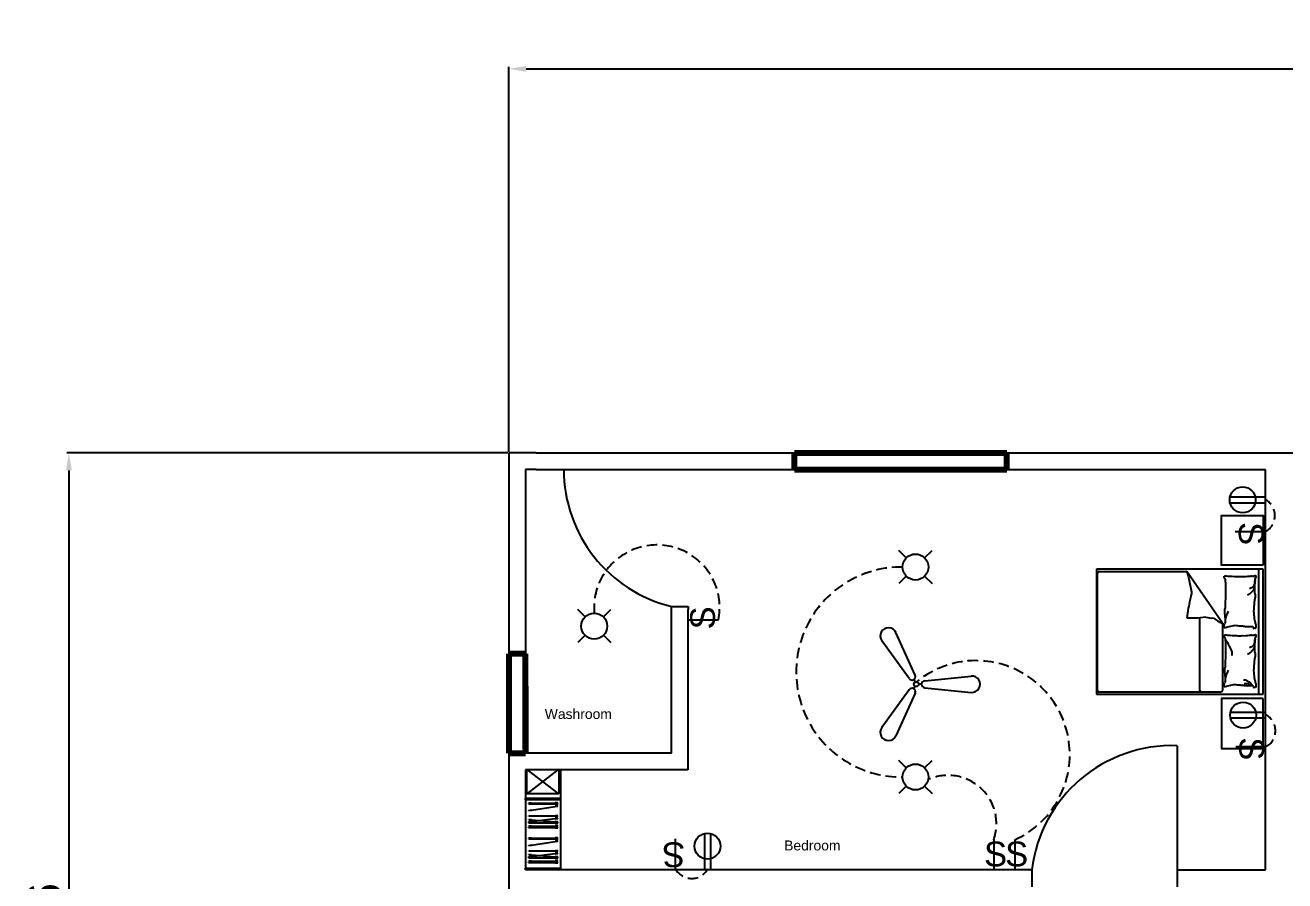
# Model space of a CAD drawing. Header units: feet. Extents: x 15180 to 17114, y 6067 to 8094.
# Drawn here: x 15180 to 15941, y 6469 to 6986 of the extents above; entities that cross this region are included whole.
import ezdxf

# ---------------------------------------------------------------- set-up
doc = ezdxf.new("R2010")
doc.units = ezdxf.units.FT
doc.linetypes.add('HIDDEN', pattern=[9.525, 6.35, -3.175])
for name, color, linetype in [('Dimension', 130, 'Continuous'), ('doors', 211, 'Continuous'), ('Electrical', 50, 'Continuous'), ('Electrical Hidden', 120, 'HIDDEN'), ('freecads.com', 7, 'Continuous'), ('Switches', 90, 'Continuous')]:
    doc.layers.add(name, color=color, linetype=linetype)
doc.layers.add('Windows', color=142, linetype='Continuous', lineweight=80)
doc.styles.add('DIM_FONT', font='SIMPLEX.shx', dxfattribs={"width": 0.8})
doc.styles.get("Standard").update_dxf_attribs({"font": 'arial.ttf'})
doc.dimstyles.new('ISO-25', dxfattribs={"dimtxt": 20.5, "dimasz": 10.5, "dimexe": 1.25, "dimexo": 0.625, "dimtad": 1, "dimtxsty": 'Standard', "dimcen": 2.5, "dimadec": 0, "dimazin": 0, "dimtfac": 1, "dimtmove": 0, "dimatfit": 3, "dimfxl": 1, "dimarcsym": 0})

# ---------------------------------------------------------------- blocks, each defined once
blk = doc.blocks.new('*D3')
at = {"layer": 'Defpoints', "color": 0, "transparency": 16777216}
for p in [(16710.41, 6959.29), (15472.11, 6727.24), (16710.41, 6726.06)]:
    blk.add_point(p, dxfattribs=at)
at = {"layer": 'Dimension', "color": 0, "lineweight": -2, "transparency": 16777216}
for p, q in [((15472.11, 6727.87), (15472.11, 6960.54)), ((15482.61, 6959.29), (16699.91, 6959.29)), ((16710.41, 6726.69), (16710.41, 6960.54))]:
    blk.add_line(p, q, dxfattribs=at)
at = {"layer": 'Dimension', "color": 0, "transparency": 16777216}
for points in [[(15482.61, 6961.04), (15482.61, 6957.54), (15472.11, 6959.29)], [(16699.91, 6961.04), (16699.91, 6957.54), (16710.41, 6959.29)]]:
    blk.add_solid(points, dxfattribs=at)
at = {"layer": 'Dimension', "color": 0, "transparency": 16777216, "insert": (16091.26, 6972.24), "char_height": 20.5, "attachment_point": 5}
blk.add_mtext('1238,3', dxfattribs=at)
blk = doc.blocks.new('*D4')
at = {"layer": 'Defpoints', "color": 0, "transparency": 16777216}
for p in [(15472.11, 6727.24), (15206.46, 6120.08), (15472.11, 6120.08)]:
    blk.add_point(p, dxfattribs=at)
at = {"layer": 'Dimension', "color": 0, "lineweight": -2, "transparency": 16777216}
for p, q in [((15471.49, 6727.24), (15205.21, 6727.24)), ((15206.46, 6716.74), (15206.46, 6130.58)), ((15471.49, 6120.08), (15205.21, 6120.08))]:
    blk.add_line(p, q, dxfattribs=at)
at = {"layer": 'Dimension', "color": 0, "transparency": 16777216}
for points in [[(15204.71, 6716.74), (15208.21, 6716.74), (15206.46, 6727.24)], [(15204.71, 6130.58), (15208.21, 6130.58), (15206.46, 6120.08)]]:
    blk.add_solid(points, dxfattribs=at)
at = {"layer": 'Dimension', "color": 0, "transparency": 16777216, "insert": (15193.52, 6423.66), "char_height": 20.5, "attachment_point": 5, "rotation": 90}
blk.add_mtext('607,16', dxfattribs=at)
blk = doc.blocks.new('*U107')
at = {"layer": 'Electrical'}
blk.add_line((-2.22, -2.22), (2.22, 2.22), dxfattribs=at)
blk = doc.blocks.new('*U108')
at = {"layer": 'Electrical', "color": 0, "linetype": 'ByBlock', "lineweight": -2, "transparency": 16777216}
for p, rotation in [((12970.18, 6151.56), 90.00000000000001), ((12970.18, 6136.04), 180), ((12985.7, 6136.04), 270)]:
    blk.add_blockref('*U107', p, dxfattribs=dict(at, rotation=rotation))
blk.add_blockref('*U107', (12985.7, 6151.56), dxfattribs=at)
blk = doc.blocks.new('*U110')
at = {"layer": 'Electrical'}
blk.add_line((-2.22, -2.22), (2.22, 2.22), dxfattribs=at)
blk = doc.blocks.new('*U111')
at = {"layer": 'Electrical', "color": 0, "linetype": 'ByBlock', "lineweight": -2, "transparency": 16777216}
for p, rotation in [((12970.18, 6151.56), 90.00000000000001), ((12970.18, 6136.04), 180), ((12985.7, 6136.04), 270)]:
    blk.add_blockref('*U110', p, dxfattribs=dict(at, rotation=rotation))
blk.add_blockref('*U110', (12985.7, 6151.56), dxfattribs=at)
blk = doc.blocks.new('*U113')
at = {"layer": 'Electrical'}
blk.add_line((-2.22, -2.22), (2.22, 2.22), dxfattribs=at)
blk = doc.blocks.new('*U114')
at = {"layer": 'Electrical', "color": 0, "linetype": 'ByBlock', "lineweight": -2, "transparency": 16777216}
for p, rotation in [((12970.18, 6151.56), 90.00000000000001), ((12970.18, 6136.04), 180), ((12985.7, 6136.04), 270)]:
    blk.add_blockref('*U113', p, dxfattribs=dict(at, rotation=rotation))
blk.add_blockref('*U113', (12985.7, 6151.56), dxfattribs=at)
blk = doc.blocks.new('*U170')
at = {"layer": 'Electrical', "color": 1}
for p, q in [((-16.81, 0), (-18.58, 0)), ((-14.9, 2.11), (13.13, 4.93)), ((-14.9, -2.11), (13.13, -4.93))]:
    blk.add_line(p, q, dxfattribs=at)
for centre, radius, start, end in [((-14.68, 0), 2.12, 95.73917, 264.26083), ((13.62, 0), 4.95, 264.26083, 95.73917)]:
    blk.add_arc(centre, radius, start, end, dxfattribs=at)
blk = doc.blocks.new('*U171')
at = {"layer": 'Electrical', "color": 0, "linetype": 'ByBlock', "lineweight": -2, "transparency": 16777216}
for p, rotation in [((11046.94, 5535.16), 120), ((11046.94, 5500.53), 239.9999999999999)]:
    blk.add_blockref('*U170', p, dxfattribs=dict(at, rotation=rotation))
blk.add_blockref('*U170', (11076.93, 5517.84), dxfattribs=at)

msp = doc.modelspace()

# ---------------------------------------------------------------- linework, layer by layer
for p, q in [((15472.113, 6727.242), (15472.113, 6120.084)), ((15485.287, 6727.242), (15472.113, 6727.242)), ((15488.46, 6727.242), (15482.113, 6727.242)), ((15488.46, 6727.242), (16357.112, 6727.242)), ((15488.46, 6717.242), (15482.113, 6717.242)), ((15482.113, 6717.242), (15482.113, 6545.876)), ((15488.46, 6717.242), (15498.46, 6717.242)), ((15498.46, 6717.242), (15644.463, 6717.242)), ((15772.675, 6717.242), (15928.95, 6717.242)), ((15928.95, 6475.377), (15928.95, 6717.242)), ((15570.296, 6632.722), (15570.296, 6634.523)), ((15570.296, 6634.523), (15580.296, 6634.523)), ((15570.296, 6545.876), (15570.296, 6632.722)), ((15580.296, 6634.523), (15580.296, 6632.722)), ((15580.296, 6535.876), (15580.296, 6632.722)), ((15570.296, 6545.876), (15482.113, 6545.876)), ((15580.095, 6535.876), (15482.113, 6535.876)), ((15482.113, 6535.876), (15482.113, 6475.376)), ((15521.327, 6535.876), (15511.327, 6535.876)), ((15787.217, 6475.376), (15482.113, 6475.376)), ((15787.217, 6475.376), (15787.824, 6475.376)), ((15787.824, 6475.376), (15787.824, 6465.223)), ((15875.506, 6475.376), (15928.95, 6475.377)), ((15875.506, 6475.376), (15875.507, 6465.073))]:
    msp.add_line(p, q)
at = {"layer": 'doors'}
for p, q in [((15505.239, 6717.242), (15570.296, 6717.242)), ((15875.505, 6550.379), (15875.506, 6475.376))]:
    msp.add_line(p, q, dxfattribs=at)
for centre, radius, start, end in [((15590.355, 6717.242), 85.116, 180, 256.36876), ((15872.429, 6465.223), 85.211, 87.931064, 173.157455)]:
    msp.add_arc(centre, radius, start, end, dxfattribs=at)
at = {"layer": 'Electrical', "color": 3}
for p, q in [((15928.839, 6679.638), (15910.638, 6679.638)), ((15929.089, 6549.632), (15910.888, 6549.632)), ((15572.687, 6475.942), (15572.687, 6494.143))]:
    msp.add_line(p, q, dxfattribs=at)
at = {"layer": 'Electrical', "color": 6}
for p, q in [((15580.448, 6626.505), (15598.649, 6626.505)), ((15764.78, 6493.577), (15764.78, 6475.376)), ((15777.54, 6493.577), (15777.54, 6475.376))]:
    msp.add_line(p, q, dxfattribs=at)
at = {"layer": 'Electrical'}
for centre in [(15717.538, 6658.325), (15523.607, 6622.629), (15717.538, 6531.477)]:
    msp.add_circle(centre, 7.837, dxfattribs=at)
at = {"layer": 'Electrical', "color": 1}
msp.add_circle((15718.055, 6587.559), 1.415, dxfattribs=at)
at = {"layer": 'Electrical Hidden'}
for centre, radius, start, end in [((15923.522, 6689.35), 11.072, 298.700221, 62.13358), ((15561.405, 6633.732), 37.939, 349.018138, 184.938727), ((15708.951, 6594.901), 63.428, 89.321787, 270.678213), ((15754.049, 6545.125), 56.649, 294.498786, 129.289238), ((15923.772, 6559.344), 11.072, 298.700221, 62.13358), ((15737.151, 6503.223), 29.265, 340.752961, 114.050096), ((15582.399, 6481.259), 11.072, 208.700221, 332.13358)]:
    msp.add_arc(centre, radius, start, end, dxfattribs=at)
at = {"layer": 'freecads.com'}
for p, q in [((15927.438, 6656.978), (15826.773, 6656.978)), ((15826.773, 6656.978), (15826.773, 6581.48)), ((15827.386, 6583.786), (15827.386, 6654.541)), ((15828.393, 6655.547), (15881.337, 6655.547)), ((15902.849, 6624.438), (15881.337, 6655.547)), ((15924.802, 6581.48), (15924.802, 6656.978)), ((15927.438, 6581.48), (15927.438, 6656.978)), ((15888.1, 6627.401), (15881.549, 6627.489)), ((15892.902, 6628.088), (15888.1, 6627.401)), ((15889.129, 6583.786), (15889.129, 6627.548)), ((15902.849, 6624.438), (15902.849, 6583.786)), ((15903.866, 6621.598), (15905.377, 6621.976)), ((15905.377, 6621.976), (15909.533, 6623.016)), ((15903.866, 6585.901), (15905.377, 6586.279)), ((15905.377, 6586.279), (15909.533, 6587.318)), ((15826.773, 6581.48), (15927.438, 6581.48)), ((15901.843, 6582.779), (15828.393, 6582.779)), ((15482.113, 6535.876), (15482.113, 6476.434)), ((15501.707, 6535.876), (15482.842, 6521.239)), ((15482.842, 6521.239), (15482.842, 6535.876)), ((15502.208, 6521.239), (15483.343, 6535.876)), ((15502.208, 6535.876), (15502.208, 6521.239)), ((15503.284, 6535.876), (15503.284, 6476.434)), ((15482.113, 6517.717), (15482.113, 6518.776)), ((15482.113, 6518.776), (15503.284, 6518.776)), ((15503.284, 6517.717), (15482.113, 6517.717)), ((15502.208, 6521.239), (15482.842, 6521.239)), ((15503.284, 6518.776), (15503.284, 6517.717)), ((15484.079, 6515.618), (15484.079, 6515.86)), ((15484.079, 6515.86), (15485.722, 6515.86)), ((15485.722, 6515.618), (15484.079, 6515.618)), ((15484.079, 6515.087), (15484.079, 6515.328)), ((15484.079, 6515.328), (15485.722, 6515.328)), ((15485.722, 6515.087), (15484.079, 6515.087)), ((15484.165, 6511.326), (15485.788, 6511.582)), ((15484.202, 6511.087), (15484.165, 6511.326)), ((15485.826, 6511.343), (15484.202, 6511.087)), ((15485.722, 6515.86), (15485.722, 6515.618)), ((15485.722, 6515.739), (15500.084, 6515.739)), ((15485.722, 6515.328), (15485.722, 6515.087)), ((15485.722, 6515.207), (15500.084, 6515.207)), ((15485.788, 6511.582), (15485.826, 6511.343)), ((15485.807, 6511.462), (15499.995, 6513.693)), ((15501.6, 6514.068), (15499.976, 6513.813)), ((15499.976, 6513.813), (15500.013, 6513.574)), ((15500.013, 6513.574), (15501.637, 6513.829)), ((15501.728, 6515.86), (15500.084, 6515.86)), ((15500.084, 6515.86), (15500.084, 6515.618)), ((15500.084, 6515.618), (15501.728, 6515.618)), ((15501.728, 6515.328), (15500.084, 6515.328)), ((15500.084, 6515.328), (15500.084, 6515.087)), ((15500.084, 6515.087), (15501.728, 6515.087)), ((15501.637, 6513.829), (15501.6, 6514.068)), ((15501.728, 6515.618), (15501.728, 6515.86)), ((15501.728, 6515.087), (15501.728, 6515.328)), ((15484.079, 6507.853), (15484.079, 6508.095)), ((15484.079, 6508.095), (15485.722, 6508.095)), ((15485.722, 6507.853), (15484.079, 6507.853)), ((15484.079, 6503.663), (15484.079, 6503.905)), ((15484.079, 6503.905), (15485.722, 6503.905)), ((15485.722, 6503.663), (15484.079, 6503.663)), ((15484.079, 6501.748), (15484.079, 6501.99)), ((15484.079, 6501.99), (15485.722, 6501.99)), ((15484.098, 6505.597), (15484.117, 6505.838)), ((15485.736, 6505.465), (15484.098, 6505.597)), ((15484.117, 6505.838), (15485.756, 6505.706)), ((15484.128, 6504.528), (15485.76, 6504.728)), ((15484.158, 6504.288), (15484.128, 6504.528)), ((15485.789, 6504.488), (15484.158, 6504.288)), ((15485.722, 6508.095), (15485.722, 6507.853)), ((15485.722, 6507.974), (15500.084, 6507.974)), ((15485.722, 6503.905), (15485.722, 6503.663)), ((15485.722, 6503.784), (15500.084, 6503.784)), ((15485.722, 6501.99), (15485.722, 6501.748)), ((15485.722, 6501.869), (15500.084, 6501.869)), ((15485.756, 6505.706), (15485.736, 6505.465)), ((15485.746, 6505.586), (15500.062, 6504.437)), ((15485.76, 6504.728), (15485.789, 6504.488)), ((15485.775, 6504.608), (15500.03, 6506.35)), ((15501.647, 6506.67), (15500.016, 6506.47)), ((15500.016, 6506.47), (15500.045, 6506.23)), ((15500.045, 6506.23), (15501.677, 6506.43)), ((15500.071, 6504.557), (15500.052, 6504.316)), ((15500.052, 6504.316), (15501.691, 6504.185)), ((15501.71, 6504.426), (15500.071, 6504.557)), ((15501.728, 6508.095), (15500.084, 6508.095)), ((15500.084, 6508.095), (15500.084, 6507.853)), ((15500.084, 6507.853), (15501.728, 6507.853)), ((15501.728, 6503.905), (15500.084, 6503.905)), ((15500.084, 6503.905), (15500.084, 6503.663)), ((15500.084, 6503.663), (15501.728, 6503.663)), ((15501.728, 6501.99), (15500.084, 6501.99)), ((15500.084, 6501.99), (15500.084, 6501.748)), ((15501.677, 6506.43), (15501.647, 6506.67)), ((15501.691, 6504.185), (15501.71, 6504.426)), ((15501.728, 6507.853), (15501.728, 6508.095)), ((15501.728, 6503.663), (15501.728, 6503.905)), ((15501.728, 6501.748), (15501.728, 6501.99)), ((15484.019, 6500.792), (15484.019, 6501.034)), ((15484.019, 6501.034), (15485.662, 6501.034)), ((15485.662, 6500.792), (15484.019, 6500.792)), ((15485.722, 6501.748), (15484.079, 6501.748)), ((15484.079, 6494.473), (15484.079, 6494.715)), ((15484.079, 6494.715), (15485.722, 6494.715)), ((15485.722, 6494.473), (15484.079, 6494.473)), ((15485.662, 6501.034), (15485.662, 6500.792)), ((15485.662, 6500.913), (15500.024, 6500.913)), ((15485.722, 6494.715), (15485.722, 6494.473)), ((15485.722, 6494.594), (15500.084, 6494.594)), ((15501.668, 6501.034), (15500.024, 6501.034)), ((15500.024, 6501.034), (15500.024, 6500.792)), ((15500.024, 6500.792), (15501.668, 6500.792)), ((15500.084, 6501.748), (15501.728, 6501.748)), ((15501.728, 6494.715), (15500.084, 6494.715)), ((15500.084, 6494.715), (15500.084, 6494.473)), ((15500.084, 6494.473), (15501.728, 6494.473)), ((15501.668, 6500.792), (15501.668, 6501.034)), ((15501.728, 6494.473), (15501.728, 6494.715)), ((15484.079, 6493.941), (15484.079, 6494.183)), ((15484.079, 6494.183), (15485.722, 6494.183)), ((15485.722, 6493.941), (15484.079, 6493.941)), ((15484.079, 6486.708), (15484.079, 6486.95)), ((15484.079, 6486.95), (15485.722, 6486.95)), ((15485.722, 6486.708), (15484.079, 6486.708)), ((15484.165, 6490.181), (15485.788, 6490.437)), ((15484.202, 6489.942), (15484.165, 6490.181)), ((15485.826, 6490.198), (15484.202, 6489.942)), ((15485.722, 6494.183), (15485.722, 6493.941)), ((15485.722, 6494.062), (15500.084, 6494.062)), ((15485.722, 6486.95), (15485.722, 6486.708)), ((15485.722, 6486.829), (15500.084, 6486.829)), ((15485.788, 6490.437), (15485.826, 6490.198)), ((15485.807, 6490.317), (15499.995, 6492.548)), ((15501.6, 6492.923), (15499.976, 6492.668)), ((15499.976, 6492.668), (15500.013, 6492.429)), ((15500.013, 6492.429), (15501.637, 6492.684)), ((15501.728, 6494.183), (15500.084, 6494.183)), ((15500.084, 6494.183), (15500.084, 6493.941)), ((15500.084, 6493.941), (15501.728, 6493.941)), ((15501.728, 6486.95), (15500.084, 6486.95)), ((15500.084, 6486.95), (15500.084, 6486.708)), ((15500.084, 6486.708), (15501.728, 6486.708)), ((15501.637, 6492.684), (15501.6, 6492.923)), ((15501.728, 6493.941), (15501.728, 6494.183)), ((15501.728, 6486.708), (15501.728, 6486.95)), ((15484.019, 6479.647), (15484.019, 6479.889)), ((15484.019, 6479.889), (15485.662, 6479.889)), ((15485.662, 6479.647), (15484.019, 6479.647)), ((15484.079, 6482.518), (15484.079, 6482.76)), ((15484.079, 6482.76), (15485.722, 6482.76)), ((15485.722, 6482.518), (15484.079, 6482.518)), ((15484.079, 6480.603), (15484.079, 6480.845)), ((15484.079, 6480.845), (15485.722, 6480.845)), ((15485.722, 6480.603), (15484.079, 6480.603)), ((15484.098, 6484.451), (15484.117, 6484.692)), ((15485.736, 6484.32), (15484.098, 6484.451)), ((15484.117, 6484.692), (15485.756, 6484.561)), ((15484.128, 6483.383), (15485.76, 6483.583)), ((15484.158, 6483.143), (15484.128, 6483.383)), ((15485.789, 6483.343), (15484.158, 6483.143)), ((15485.662, 6479.889), (15485.662, 6479.647)), ((15485.662, 6479.768), (15500.024, 6479.768)), ((15485.722, 6482.76), (15485.722, 6482.518)), ((15485.722, 6482.639), (15500.084, 6482.639)), ((15485.722, 6480.845), (15485.722, 6480.603)), ((15485.722, 6480.724), (15500.084, 6480.724)), ((15485.756, 6484.561), (15485.736, 6484.32)), ((15485.746, 6484.44), (15500.062, 6483.292)), ((15485.76, 6483.583), (15485.789, 6483.343)), ((15485.775, 6483.463), (15500.03, 6485.205)), ((15501.647, 6485.525), (15500.016, 6485.325)), ((15500.016, 6485.325), (15500.045, 6485.085)), ((15501.668, 6479.889), (15500.024, 6479.889)), ((15500.024, 6479.889), (15500.024, 6479.647)), ((15500.024, 6479.647), (15501.668, 6479.647)), ((15500.045, 6485.085), (15501.677, 6485.285)), ((15500.071, 6483.412), (15500.052, 6483.171)), ((15500.052, 6483.171), (15501.691, 6483.04)), ((15501.71, 6483.281), (15500.071, 6483.412)), ((15501.728, 6482.76), (15500.084, 6482.76)), ((15500.084, 6482.76), (15500.084, 6482.518)), ((15500.084, 6482.518), (15501.728, 6482.518)), ((15501.728, 6480.845), (15500.084, 6480.845)), ((15500.084, 6480.845), (15500.084, 6480.603)), ((15500.084, 6480.603), (15501.728, 6480.603)), ((15501.677, 6485.285), (15501.647, 6485.525)), ((15501.668, 6479.647), (15501.668, 6479.889)), ((15501.691, 6483.04), (15501.71, 6483.281)), ((15501.728, 6482.518), (15501.728, 6482.76)), ((15501.728, 6480.603), (15501.728, 6480.845)), ((15482.113, 6475.376), (15482.113, 6476.434)), ((15482.113, 6476.434), (15503.284, 6476.434)), ((15503.284, 6475.376), (15482.113, 6475.376)), ((15503.284, 6476.434), (15503.284, 6475.376))]:
    msp.add_line(p, q, dxfattribs=at)
for points in [[(15927.438, 6659.363), (15902.272, 6659.363), (15902.272, 6689.563), (15927.438, 6689.563)], [(15927.438, 6578.963), (15902.272, 6578.963), (15902.272, 6548.764), (15927.438, 6548.764)]]:
    msp.add_lwpolyline(points, close=True, dxfattribs=at)
for centre, radius, start, end in [((15828.393, 6654.541), 1.007, 90, 180), ((15970.155, 6680.907), 92.367, 195.935189, 197.736386), ((15914.428, 6660.17), 33.088, 192.925537, 195.935189), ((16083.615, 6689.165), 204.579, 190.727561, 192.925537), ((15903.8, 6652.875), 0.0665, 286.697766, 7.120394), ((15899.591, 6651.582), 4.403, 7.120394, 16.221151), ((15904.035, 6653.842), 0.973, 260.001642, 286.697766), ((15900.528, 6650.357), 3.862, 16.221151, 27.284117), ((15906.459, 6651.944), 2.28, 192.869038, 207.284117), ((15903.326, 6636.774), 16.166, 80.001642, 86.495142), ((15911.761, 6651.356), 7.343, 183.573973, 192.869038), ((15963.19, 6650.014), 58.588, 180.286545, 183.573973), ((16192.501, 6641.487), 287.826, 179.029622, 180.286545), ((15869.557, 5967.359), 686.31, 86.495142, 86.945042), ((15909.555, 6583.699), 68.715, 86.945042, 88.366911), ((15915.224, 6618.213), 34.162, 88.366911, 93.368749), ((15922.34, 6606.818), 45.956, 93.368749, 97.680897), ((15921.734, 6642.934), 9.983, 97.680897, 102.109458), ((15918.648, 6665.086), 12.383, 278.133483, 282.109458), ((15924.665, 6642.898), 4.993, 126.176645, 143.913639), ((15921.848, 6654.514), 1.65, 248.579016, 278.133483), ((15926.519, 6645.558), 4.993, 143.913639, 164.064758), ((15922.376, 6652.153), 0.785, 68.579016, 111.990399), ((15847.21, 6647.637), 75.21, 358.092113, 0.575741), ((15881.278, 6652.18), 41.312, 354.740812, 358.092113), ((15927.464, 6648.866), 4.993, 164.064758, 184.215878), ((15920.233, 6652.188), 2.714, 329.348745, 354.740812), ((15922.873, 6652.928), 0.215, 111.990399, 191.893057), ((15922.831, 6653.238), 0.117, 250.436033, 11.893057), ((15924.385, 6652.048), 1.453, 149.348745, 184.30254), ((15923.105, 6653.325), 0.172, 201.788302, 250.436033), ((15924.308, 6653.258), 1.264, 184.30254, 201.788302), ((15760.069, 6667.173), 126.625, 346.809597, 348.325863), ((15893.759, 6640.236), 9.772, 166.809597, 172.269618), ((15887.119, 6643.011), 2.926, 172.269618, 190.727561), ((16073.73, 6632.343), 169.227, 177.39037, 179.029622), ((15922.719, 6632.388), 10.076, 113.002769, 118.316764), ((15920.345, 6639.734), 2.482, 118.316764, 129.034936), ((15927.347, 6634.073), 11.335, 129.034936, 136.188492), ((15922.209, 6641.103), 4.993, 108.439652, 126.176645), ((15935.659, 6630.636), 19.713, 136.188492, 141.611434), ((15924.87, 6642.514), 3.865, 141.611434, 152.760412), ((15932.848, 6640.719), 11.779, 152.760412, 159.139718), ((15895.964, 6641.837), 26.64, 349.810124, 353.913305), ((15878.582, 6641.454), 43.951, 0.575741, 4.801846), ((15930.116, 6638.672), 7.669, 169.810124, 177.461414), ((15937.098, 6641.25), 14.581, 177.461414, 184.801846), ((15693.896, 6658.875), 190.26, 350.50498, 352.308005), ((15754.88, 6659.766), 130.258, 348.325863, 350.50498), ((15833.768, 6636.459), 70.705, 355.382418, 357.250935), ((15965.556, 6630.28), 61.227, 175.382418, 177.39037), ((15872.411, 6646.527), 37.179, 334.688926, 336.515592), ((15869.386, 6637.124), 52.798, 353.913305, 0), ((15887.823, 6627.013), 34.361, 0, 7.546851), ((15896.025, 6636.598), 9.065, 249.85116, 278.135581), ((15909.352, 6642.161), 18.878, 230.355461, 249.85116), ((15892.929, 6626.376), 11.56, 342.613588, 350.515896), ((15892.899, 6628.446), 11.579, 357.250935, 11.558562), ((15910.319, 6623.796), 6.027, 162.613588, 173.565946), ((15911.763, 6627.068), 7.344, 173.565946, 191.558562), ((15869.542, 6639.176), 37.179, 340.572018, 342.801779), ((15870.504, 6641.904), 37.179, 338.342257, 340.572018), ((15871.467, 6644.354), 37.179, 336.515592, 338.342257), ((15910.449, 6623.704), 12.193, 7.546851, 15.743984), ((15937.71, 6627.556), 15.34, 188.437194, 195.743984), ((15890.367, 6623.892), 13.628, 350.515896, 355.91706), ((15903.82, 6621.602), 0.0461, 355.91706, 104.044937), ((15903.8, 6617.178), 0.0665, 286.697766, 7.120394), ((15899.591, 6615.884), 4.403, 7.120394, 16.221151), ((15904.035, 6618.144), 0.973, 260.001642, 286.697766), ((15900.528, 6614.659), 3.862, 16.221151, 27.284117), ((15903.326, 6601.077), 16.166, 80.001642, 86.495142), ((15869.557, 5931.662), 686.31, 86.495142, 86.945042), ((15909.692, 6626.42), 3.408, 267.335118, 284.045194), ((15915.136, 6655.949), 33.158, 261.994949, 267.335118), ((15909.555, 6548.001), 68.715, 86.945042, 88.366911), ((15915.224, 6582.516), 34.162, 88.366911, 93.368749), ((15916.967, 6638.428), 15.962, 257.801621, 261.994949), ((15907.276, 6578.86), 44.395, 77.801621, 80.315634), ((15922.34, 6571.12), 45.956, 93.368749, 97.680897), ((15916.657, 6611.986), 10.267, 80.315634, 90), ((15921.071, 6597.497), 24.755, 90, 96.232365), ((15921.734, 6607.236), 9.983, 97.680897, 102.109458), ((15918.648, 6629.388), 12.383, 278.133483, 282.109458), ((15920.287, 6620.721), 1.721, 4.400209, 63.419479), ((15921.848, 6618.817), 1.65, 248.579016, 278.133483), ((15922.65, 6620.724), 0.661, 63.419479, 168.727623), ((15922.376, 6616.455), 0.785, 68.579016, 111.990399), ((15920.233, 6616.49), 2.714, 329.348745, 354.740812), ((15922.873, 6617.23), 0.215, 111.990399, 191.893057), ((15922.831, 6617.54), 0.117, 250.436033, 11.893057), ((15924.385, 6616.35), 1.453, 149.348745, 184.30254), ((15931.056, 6623.394), 8.11, 180, 188.437194), ((15927.496, 6621.315), 4.55, 168.727623, 180), ((15923.105, 6617.628), 0.172, 201.788302, 250.436033), ((15924.308, 6617.56), 1.264, 184.30254, 201.788302), ((15906.459, 6616.246), 2.28, 192.869038, 207.284117), ((15911.761, 6615.659), 7.343, 183.573973, 192.869038), ((15935.582, 6634.236), 36.673, 212.13498, 215.826285), ((15963.19, 6614.316), 58.588, 180.286545, 183.573973), ((16192.501, 6605.79), 287.826, 179.029622, 180.286545), ((15919.93, 6619.79), 15.736, 206.49848, 212.13498), ((15972.295, 6641.117), 72.09, 204.326528, 206.49848), ((15931.636, 6617.955), 25.501, 200.674281, 204.326528), ((15922.209, 6605.405), 4.993, 108.439652, 126.176645), ((15935.659, 6594.938), 19.713, 136.188492, 141.611434), ((15924.665, 6607.201), 4.993, 126.176645, 143.913639), ((15924.87, 6606.816), 3.865, 141.611434, 152.760412), ((15926.519, 6609.86), 4.993, 143.913639, 164.064758), ((15932.848, 6605.021), 11.779, 152.760412, 159.139718), ((15847.21, 6611.939), 75.21, 358.092113, 0.575741), ((15878.582, 6605.756), 43.951, 0.575741, 4.801846), ((15881.278, 6616.482), 41.312, 354.740812, 358.092113), ((15927.464, 6613.168), 4.993, 164.064758, 184.215878), ((16073.73, 6596.645), 169.227, 177.39037, 179.029622), ((15911.31, 6607.658), 2.918, 184.082772, 200.674281), ((15922.247, 6605.779), 13.693, 176.444801, 184.082772), ((15922.719, 6596.69), 10.076, 113.002769, 118.316764), ((15920.345, 6604.037), 2.482, 118.316764, 129.034936), ((15927.347, 6598.375), 11.335, 129.034936, 136.188492), ((15869.386, 6601.426), 52.798, 353.913305, 0), ((15895.964, 6606.139), 26.64, 349.810124, 353.913305), ((15930.116, 6602.975), 7.669, 169.810124, 177.461414), ((15937.098, 6605.552), 14.581, 177.461414, 184.801846), ((15833.768, 6600.761), 70.705, 355.382418, 357.250935), ((15892.899, 6592.749), 11.579, 357.250935, 11.558562), ((15965.556, 6594.582), 61.227, 175.382418, 177.39037), ((15870.504, 6606.207), 37.179, 338.342257, 340.572018), ((15871.467, 6608.656), 37.179, 336.515592, 338.342257), ((15872.411, 6610.83), 37.179, 334.688926, 336.515592), ((15887.823, 6591.315), 34.361, 0, 7.546851), ((15890.367, 6588.194), 13.628, 350.515896, 355.91706), ((15903.82, 6585.904), 0.0461, 355.91706, 104.044937), ((15892.929, 6590.678), 11.56, 342.613588, 350.515896), ((15910.319, 6588.098), 6.027, 162.613588, 173.565946), ((15911.763, 6591.37), 7.344, 173.565946, 191.558562), ((15869.542, 6603.478), 37.179, 340.572018, 342.801779), ((15909.692, 6590.723), 3.408, 267.335118, 284.045194), ((15915.136, 6620.252), 33.158, 261.994949, 267.335118), ((15916.967, 6602.73), 15.962, 257.801621, 261.994949), ((15907.276, 6543.162), 44.395, 77.801621, 80.315634), ((15917.486, 6597.096), 7.044, 253.485024, 264.368874), ((15915.956, 6592.587), 4.607, 270, 284.685107), ((15916.657, 6576.288), 10.267, 80.315634, 90), ((15920.036, 6596.34), 7.044, 242.601174, 253.485024), ((15918.034, 6590.807), 2.827, 251.220101, 270), ((15923.023, 6594.559), 7.044, 224.902384, 242.601174), ((15921.879, 6597.585), 10.346, 248.185076, 251.220101), ((15921.071, 6561.8), 24.755, 90, 96.232365), ((15921.805, 6594.662), 7.605, 244.644883, 248.185076), ((15920.731, 6589.587), 2.648, 228.557094, 244.644883), ((15923.244, 6589.869), 4.523, 216.264067, 228.557094), ((15926.046, 6591.525), 7.044, 207.203592, 224.902384), ((15920.287, 6585.023), 1.721, 4.400209, 63.419479), ((15922.65, 6585.026), 0.661, 63.419479, 168.727623), ((15910.449, 6588.007), 12.193, 7.546851, 15.743984), ((15937.71, 6591.859), 15.34, 188.437194, 195.743984), ((15931.056, 6587.696), 8.11, 180, 188.437194), ((15927.496, 6585.617), 4.55, 168.727623, 180), ((15828.393, 6583.786), 1.007, 180, 270), ((15890.135, 6583.786), 1.007, 180, 270), ((15901.843, 6583.786), 1.007, 270, 0)]:
    msp.add_arc(centre, radius, start, end, dxfattribs=at)
at = {"layer": 'Switches'}
for p, q in [((15907.437, 6700.668), (15928.697, 6700.668)), ((15907.438, 6697.15), (15928.697, 6697.15)), ((15907.687, 6570.662), (15928.947, 6570.662)), ((15907.688, 6567.145), (15928.947, 6567.145)), ((15590.2, 6497.343), (15590.2, 6476.084)), ((15593.717, 6497.344), (15593.717, 6476.084))]:
    msp.add_line(p, q, dxfattribs=at)
for centre in [(15915.075, 6698.912), (15915.324, 6568.906), (15591.961, 6489.706)]:
    msp.add_circle(centre, 7.837, dxfattribs=at)
at = {"layer": 'Windows'}
for p, q in [((15644.463, 6717.242), (15644.463, 6727.242)), ((15644.463, 6727.242), (15772.675, 6727.242)), ((15772.675, 6717.242), (15772.675, 6727.242)), ((15644.463, 6717.242), (15772.675, 6717.242)), ((15482.113, 6605.908), (15472.113, 6605.908)), ((15472.113, 6605.908), (15472.113, 6545.876)), ((15482.113, 6548.167), (15482.113, 6605.908)), ((15482.113, 6586.398), (15482.113, 6548.167)), ((15482.113, 6548.167), (15482.113, 6545.876)), ((15472.113, 6545.876), (15482.113, 6545.876))]:
    msp.add_line(p, q, dxfattribs=at)

# ---------------------------------------------------------------- block references
at = {"layer": 'Electrical'}
for name, p in [('*U111', (2739.601, 514.527)), ('*U108', (2545.669, 478.831)), ('*U171', (4661.121, 1069.715)), ('*U114', (2739.601, 387.678))]:
    msp.add_blockref(name, p, dxfattribs=at)

# ---------------------------------------------------------------- texts
at = {"layer": 'Electrical', "color": 3, "char_height": 15, "attachment_point": 1}
for insert, rotation in [((15927.742, 6685.524), 270), ((15927.992, 6555.519), 270), ((15578.574, 6477.039), 180)]:
    msp.add_mtext_dynamic_manual_height_columns('S', width=32.74745, gutter_width=12.5, heights=[0], dxfattribs=dict(at, insert=insert, rotation=rotation))
at = {"layer": 'Electrical', "color": 6, "insert": (15581.544, 6620.619), "char_height": 15, "attachment_point": 1, "rotation": 90}
msp.add_mtext_dynamic_manual_height_columns('S', width=32.74745, gutter_width=12.5, heights=[0], dxfattribs=at)
at = {"layer": 'Electrical', "color": 6, "char_height": 15, "attachment_point": 1}
for insert in [(15758.894, 6492.48), (15771.654, 6492.48)]:
    msp.add_mtext_dynamic_manual_height_columns('S', width=32.74745, gutter_width=12.5, heights=[0], dxfattribs=dict(at, insert=insert))
at = {"layer": 'Electrical Hidden', "color": 0, "ltscale": 22}
for s, p in [('Washroom', (15493.742, 6566.556)), ('Bedroom', (15638.266, 6487.131))]:
    msp.add_text(s, height=6, dxfattribs=at).set_placement(p)
at = {"layer": 'freecads.com', "style": 'DIM_FONT', "oblique": -180, "text_generation_flag": 4, "width": 0.8, "flags": 9}
for tag, s in [('XSIZE', '1500'), ('YSIZE', '2000')]:
    msp.add_attdef(tag, (15927.438, 6581.48), s, height=0.0252, rotation=90, dxfattribs=at)

# ---------------------------------------------------------------- dimensions: what is measured, and where the dimension line sits
at = {"layer": 'Dimension'}
dim = msp.add_linear_dim(base=(16710.411, 6959.291), p1=(15472.113, 6727.242), p2=(16710.411, 6726.063), dimstyle='ISO-25', dxfattribs=at)
dim.commit()
dim.dimension.update_dxf_attribs({"geometry": '*D3', "text_midpoint": (16091.262, 6972.235)})
dim = msp.add_linear_dim(base=(15206.463, 6120.084), p1=(15472.113, 6727.242), p2=(15472.113, 6120.084), angle=90, dimstyle='ISO-25', dxfattribs=at)
dim.commit()
dim.dimension.update_dxf_attribs({"geometry": '*D4', "text_midpoint": (15193.518, 6423.663)})

doc.saveas('drawing.dxf')
